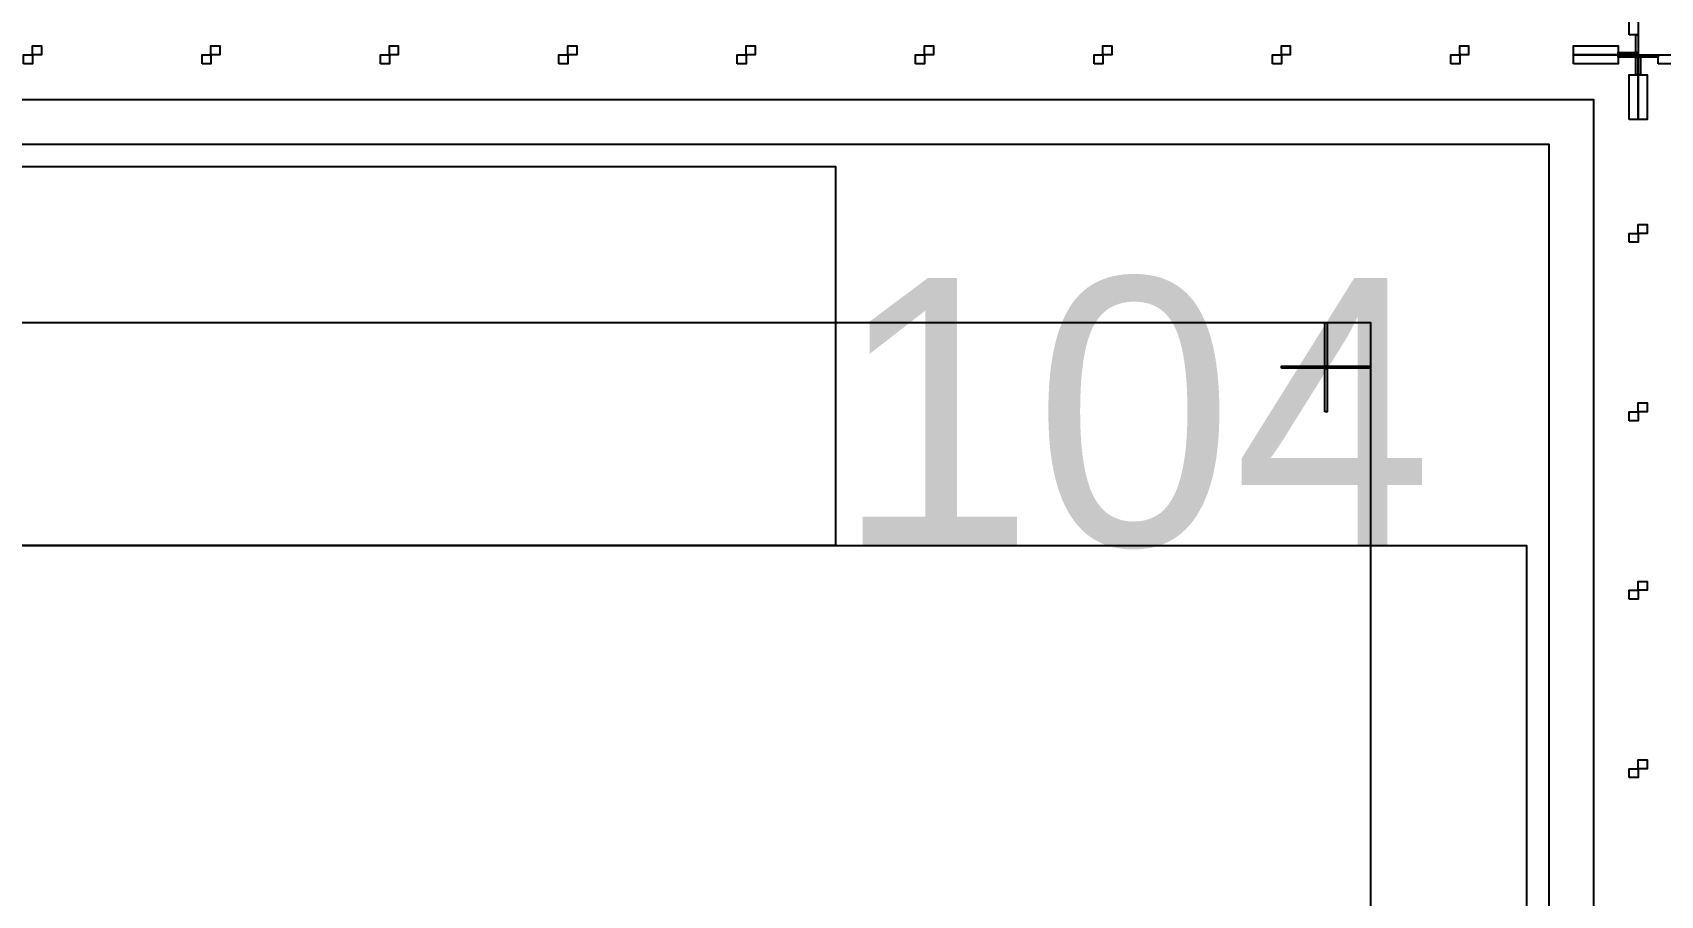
# Model space of a CAD drawing. Extents: x -50000 to 50000, y -50000 to 50000.
# Drawn here: x 25200 to 28850, y 26916 to 28850 of the extents above; entities that cross this region are included whole.
import ezdxf

# ---------------------------------------------------------------- set-up
doc = ezdxf.new("R2010")
doc.units = 0
for name, color, linetype in [('BASEMETAL3', 16, 'CONTINUOUS'), ('FRAME', 14, 'CONTINUOUS'), ('MARKERS', 8, 'CONTINUOUS'), ('XOR', 5, 'CONTINUOUS')]:
    doc.layers.add(name, color=color, linetype=linetype)

# ---------------------------------------------------------------- blocks, each defined once
blk = doc.blocks.new('DICINGBORDER')
at = {"layer": 'XOR'}
for points in [[(0, 7195), (0, 7200), (45, 7200), (45, 7195)], [(0, 7155), (0, 7195), (5, 7195), (5, 7155)], [(45, 7180), (45, 7200), (145, 7200), (145, 7180)], [(3580, 7180), (3580, 7200), (3600, 7200), (3600, 7180)], [(3980, 7180), (3980, 7200), (4000, 7200), (4000, 7180)], [(4380, 7180), (4380, 7200), (4400, 7200), (4400, 7180)], [(4780, 7180), (4780, 7200), (4800, 7200), (4800, 7180)], [(5180, 7180), (5180, 7200), (5200, 7200), (5200, 7180)], [(5580, 7180), (5580, 7200), (5600, 7200), (5600, 7180)], [(5980, 7180), (5980, 7200), (6000, 7200), (6000, 7180)], [(6380, 7180), (6380, 7200), (6400, 7200), (6400, 7180)], [(6780, 7180), (6780, 7200), (6800, 7200), (6800, 7180)], [(7055, 7180), (7055, 7200), (7155, 7200), (7155, 7180)], [(7155, 7195), (7155, 7200), (7200, 7200), (7200, 7195)], [(7195, 7155), (7195, 7195), (7200, 7195), (7200, 7155)], [(0, 7055), (0, 7155), (20, 7155), (20, 7055)], [(7180, 7055), (7180, 7155), (7200, 7155), (7200, 7055)], [(0, 6800), (0, 6820), (20, 6820), (20, 6800)], [(7180, 6780), (7180, 6800), (7200, 6800), (7200, 6780)], [(0, 6400), (0, 6420), (20, 6420), (20, 6400)], [(7180, 6380), (7180, 6400), (7200, 6400), (7200, 6380)], [(0, 6000), (0, 6020), (20, 6020), (20, 6000)], [(7180, 5980), (7180, 6000), (7200, 6000), (7200, 5980)], [(0, 5600), (0, 5620), (20, 5620), (20, 5600)], [(7180, 5580), (7180, 5600), (7200, 5600), (7200, 5580)], [(7180, 45), (7180, 145), (7200, 145), (7200, 45)], [(7195, 5), (7195, 45), (7200, 45), (7200, 5)], [(3600, 0), (3600, 20), (3620, 20), (3620, 0)], [(4000, 0), (4000, 20), (4020, 20), (4020, 0)], [(4400, 0), (4400, 20), (4420, 20), (4420, 0)], [(4800, 0), (4800, 20), (4820, 20), (4820, 0)], [(5200, 0), (5200, 20), (5220, 20), (5220, 0)], [(5600, 0), (5600, 20), (5620, 20), (5620, 0)], [(6000, 0), (6000, 20), (6020, 20), (6020, 0)], [(6400, 0), (6400, 20), (6420, 20), (6420, 0)], [(6800, 0), (6800, 20), (6820, 20), (6820, 0)], [(7055, 0), (7055, 20), (7155, 20), (7155, 0)], [(7155, 0), (7155, 5), (7200, 5), (7200, 0)]]:
    blk.add_lwpolyline(points, close=True, dxfattribs=at)
blk = doc.blocks.new('CHIP_RESONATOR')
at = {"layer": 'BASEMETAL3'}
for points in [[(1700, 6000), (1700, 6850), (5300, 6850), (5300, 6000)], [(150, 1000), (150, 6000), (6850, 6000), (6850, 1000)]]:
    blk.add_lwpolyline(points, close=True, dxfattribs=at)
at = {"layer": 'FRAME'}
for points in [[(0, 0), (0, 7000), (7000, 7000), (7000, 0)], [(500, 500), (500, 6500), (6500, 6500), (6500, 500)]]:
    blk.add_lwpolyline(points, close=True, dxfattribs=at)
at = {"layer": 'MARKERS'}
for points in [[(6397.5, 6402.5), (6397.5, 6500), (6402.5, 6500), (6402.5, 6402.5)], [(6300, 6397.5), (6300, 6402.5), (6500, 6402.5), (6500, 6397.5)], [(6397.5, 6300), (6397.5, 6397.5), (6402.5, 6397.5), (6402.5, 6300)]]:
    blk.add_lwpolyline(points, close=True, dxfattribs=at)
at = {"layer": 'XOR'}
blk.add_lwpolyline([(100, 100), (100, 6900), (6900, 6900), (6900, 100)], close=True, dxfattribs=at)

msp = doc.modelspace()

# ---------------------------------------------------------------- linework, layer by layer
at = {"layer": 'FRAME'}
for radius in [50000, 49000]:
    msp.add_circle((0, 0), radius, dxfattribs=at)

# ---------------------------------------------------------------- block references
for name, p in [('DICINGBORDER', (21600, 28800)), ('DICINGBORDER', (21600, 21600)), ('DICINGBORDER', (28800, 21600)), ('CHIP_RESONATOR', (21700, 21700))]:
    msp.add_blockref(name, p)

# ---------------------------------------------------------------- texts
at = {"layer": 'MARKERS'}
msp.add_text('104', height=600, dxfattribs=at).set_placement((27000, 27700))

doc.saveas('drawing.dxf')
